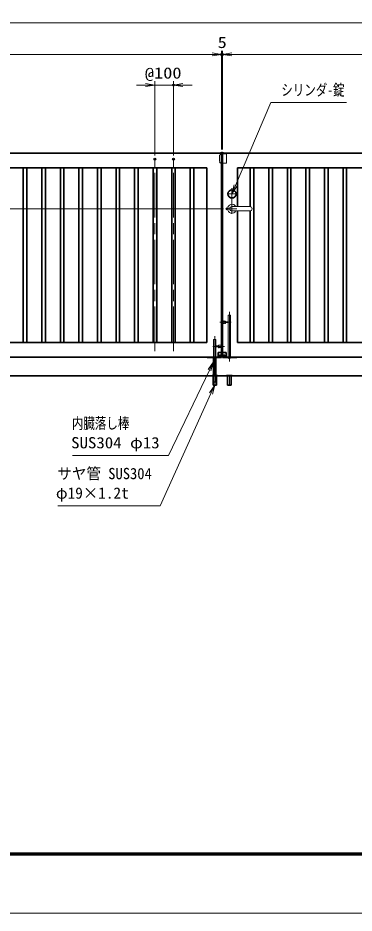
# Model space of a CAD drawing. Units: millimetres at full size. Extents: x -5940 to 5940, y -4200 to 4200.
# Drawn here: x -2631 to -818, y -4200 to 622 of the extents above; entities that cross this region are included whole.
import ezdxf
from ezdxf.enums import TextEntityAlignment as Align

# ---------------------------------------------------------------- set-up
doc = ezdxf.new("R2010")
doc.units = ezdxf.units.MM
doc.header["$LTSCALE"] = 20
doc.header["$PDMODE"] = 32
doc.header["$PDSIZE"] = 10
doc.linetypes.add('DASHED', pattern=[7.5, 6, -1.5])
doc.linetypes.add('USER1', pattern=[18, 12, -1.5, 3, -1.5])
for name, color, linetype, lineweight in [('0-0_D-TTL', 7, 'Continuous', 18), ('0-1_外形線', 7, 'Continuous', 35), ('0-2_軸線', 200, 'USER1', 15), ('0-3_2', 7, 'Continuous', 18), ('0-5_寸法線', 4, 'Continuous', 18), ('0-6_0', 7, 'Continuous', 18), ('0-9_隠れ線', 140, 'DASHED', 18)]:
    doc.layers.add(name, color=color, linetype=linetype, lineweight=lineweight)
doc.layers.add('0-7_Defpoints', color=7, linetype='Continuous')
doc.styles.add('ＭＳ ゴシック', font='')
doc.styles.get('ＭＳ ゴシック').set_extended_font_data('MS Gothic')

# ---------------------------------------------------------------- blocks, each defined once
blk = doc.blocks.new('shgtdhgjhhggf')
at = {"layer": '0-1_外形線'}
for p, q in [((0, 520), (380, 520)), ((0, -40), (0, 0)), ((132, 166.2), (173.8, 166.2)), ((132, 166.2), (132, 153.8)), ((132, 153.8), (173.8, 153.8)), ((186.2, 208), (173.8, 208)), ((173.8, 208), (173.8, 166.2)), ((173.8, 153.8), (173.8, 112)), ((186.2, 112), (173.8, 112)), ((186.2, 208), (186.2, 166.2)), ((186.2, 166.2), (228, 166.2)), ((186.2, 153.8), (186.2, 112)), ((186.2, 153.8), (228, 153.8)), ((228, 166.2), (228, 153.8)), ((380, 520), (380, -40)), ((0, -40), (1504, -40))]:
    blk.add_line(p, q, dxfattribs=at)
blk.add_circle((180, 160), 84, dxfattribs=at)
for centre, radius, start, end in [((1504, 0), 40, 270, 0), ((734, 40), 130, 217.97987, 322.02013)]:
    blk.add_arc(centre, radius, start, end, dxfattribs=at)
at = {"layer": '0-2_軸線'}
for p, q in [((734, 4902.9), (734, -448.4)), ((-296.3, 3780), (934.3, 3780)), ((180, 160), (87.6, 160)), ((180, 160), (180, 252.4)), ((180, 160), (272.4, 160)), ((180, 160), (180, 67.6))]:
    blk.add_line(p, q, dxfattribs=at)
at = {"layer": '0-9_隠れ線'}
for p, q in [((34, 3930), (34, 3630)), ((334, 3630), (334, 3930)), ((604, 4520), (864, 4520)), ((604, 4520), (604, 40)), ((864, 4520), (864, 40)), ((334, 3830), (604, 3830)), ((334, 3730), (604, 3730))]:
    blk.add_line(p, q, dxfattribs=at)
for centre, radius, start, end in [((184, 4290), 390, 247.38014, 292.61986), ((184, 3270), 390, 67.38014, 112.61986), ((734, 40), 130, 180, 217.97987), ((734, 40), 130, 322.02013, 0)]:
    blk.add_arc(centre, radius, start, end, dxfattribs=at)
blk = doc.blocks.new('_Open')
at = {"layer": '0-6_0'}
blk.add_line((-20, 3.333), (0, 0), dxfattribs=at)
blk.add_lwpolyline([(-20, -3.333), (0, 0), (-20, 0)], dxfattribs=at)
blk = doc.blocks.new('sgdhfhgfjhg')
at = {"layer": '0-9_隠れ線'}
for p, q in [((0, 500), (560, 500)), ((0, 500), (0, -500)), ((760, 300), (760, -300)), ((560, -500), (0, -500))]:
    blk.add_line(p, q, dxfattribs=at)
for centre, start, end in [((560, 300), 0, 90), ((560, -300), 270, 0)]:
    blk.add_arc(centre, 200, start, end, dxfattribs=at)
blk = doc.blocks.new('S25')
at = {"layer": '0-5_寸法線'}
for points in [[(-16290459.1, 58510213.8), (-16298611.9, 58510213.8), (-16302401.1, 58501300.6), (-16302792.3, 58500380.3)], [(-16302554.5, 58501365.8), (-16302792.3, 58500380.3), (-16302247.7, 58501235.3)]]:
    blk.add_lwpolyline(points, dxfattribs=at)
at = {"layer": '0-5_寸法線', "color": 254, "style": 'ＭＳ ゴシック', "width": 0.75}
blk.add_text('シリンダ-錠', height=1212, dxfattribs=at).set_placement((-16297476.7, 58510610.6), align=Align.BOTTOM_LEFT)
blk = doc.blocks.new('S29')
at = {"layer": '0-5_寸法線'}
for points in [[(-16319991.5, 58472211.5), (-16309621.1, 58472211.5), (-16305209.3, 58481396.4), (-16304776.3, 58482297.8)], [(-16305059.1, 58481324.2), (-16304776.3, 58482297.8), (-16305359.5, 58481468.5)]]:
    blk.add_lwpolyline(points, dxfattribs=at)
at = {"layer": '0-5_寸法線', "color": 254, "style": 'ＭＳ ゴシック'}
for s, width, p in [('内臓落し棒', 0.75, (-16320058.7, 58474708.4)), ('SUS304 φ13', 1.1, (-16320135.5, 58472608.4))]:
    blk.add_text(s, height=1212, dxfattribs=dict(at, width=width)).set_placement(p, align=Align.BOTTOM_LEFT)
blk = doc.blocks.new('S30')
at = {"layer": '0-5_寸法線'}
for points in [[(-16321571.3, 58466789.7), (-16310528.9, 58466789.7), (-16305058.8, 58478869.3), (-16304646.3, 58479780.3)], [(-16304907, 58478800.6), (-16304646.3, 58479780.3), (-16305210.6, 58478938.1)]]:
    blk.add_lwpolyline(points, dxfattribs=at)
at = {"layer": '0-5_寸法線', "color": 254, "style": 'ＭＳ ゴシック', "width": 0.95}
blk.add_text('サヤ管 SUS304', height=1212, dxfattribs=at).set_placement((-16321630.9, 58469286.6), align=Align.BOTTOM_LEFT)
at = {"layer": '0-5_寸法線', "color": 254, "style": 'ＭＳ ゴシック'}
blk.add_text('φ19×1.2t', height=1212, dxfattribs=at).set_placement((-16321772.9, 58467186.6), align=Align.BOTTOM_LEFT)

msp = doc.modelspace()

# ---------------------------------------------------------------- linework, layer by layer
at = {"layer": '0-0_D-TTL'}
for points in [[(-5940, -4200), (5940, -4200), (5940, 4200), (-5940, 4200)], [(-5558.14, 3889.71), (5558.14, 3889.71), (5558.14, -3888.86), (-5558.14, -3888.86)], [(-5554.61, 3886.18), (5554.61, 3886.18), (5554.61, -3885.32), (-5554.61, -3885.32)], [(-5551.07, 3882.64), (5551.07, 3882.64), (5551.07, -3881.79), (-5551.07, -3881.79)], [(-5547.54, 3879.11), (5547.54, 3879.11), (5547.54, -3878.25), (-5547.54, -3878.25)], [(-5544, 3875.57), (5544, 3875.57), (5544, -3874.71), (-5544, -3874.71)]]:
    msp.add_lwpolyline(points, close=True, dxfattribs=at)
at = {"layer": '0-1_外形線'}
for p, q in [((-1532.86, -106.26), (-4105.36, -106.26)), ((-1532.86, -1208.26), (-1532.86, -106.26)), ((-1527.86, -106.26), (1044.64, -106.26)), ((-1527.86, -1208.26), (-1527.86, -106.26)), ((-1612.86, -186.26), (-3980.36, -186.26)), ((-1612.86, -1126.26), (-1612.86, -186.26)), ((-1447.86, -186.26), (919.64, -186.26)), ((-1447.86, -394.26), (-1447.86, -186.26)), ((-1447.86, -1126.26), (-1447.86, -418.26)), ((-3980.36, -1126.26), (-1612.86, -1126.26)), ((919.64, -1126.26), (-1447.86, -1126.26)), ((-1551.86, -1180.26), (-1551.86, -1208.26)), ((-1532.86, -1180.26), (-1551.86, -1180.26)), ((-1544.26, -1197.95), (-1544.26, -1198.57)), ((-1542.17, -1197.95), (-1544.26, -1197.95)), ((-1542.17, -1198.57), (-1544.26, -1198.57)), ((-1542.17, -1195.86), (-1541.54, -1195.86)), ((-1542.17, -1195.86), (-1542.17, -1197.95)), ((-1542.17, -1198.57), (-1542.17, -1200.66)), ((-1542.17, -1200.66), (-1541.54, -1200.66)), ((-1541.54, -1195.86), (-1541.54, -1197.95)), ((-1539.46, -1197.95), (-1541.54, -1197.95)), ((-1539.46, -1198.57), (-1541.54, -1198.57)), ((-1541.54, -1198.57), (-1541.54, -1200.66)), ((-1539.46, -1197.95), (-1539.46, -1198.57)), ((-4105.36, -1206.26), (-1532.86, -1206.26)), ((-1532.86, -1208.26), (-1608.06, -1208.26)), ((-1576.06, -1206.26), (-1576.06, -1304.76)), ((-1563.06, -1206.26), (-1563.06, -1304.76)), ((1032.14, -1206.26), (-1527.86, -1206.26)), ((-3730.36, -1306.26), (669.64, -1306.26)), ((-1584.56, -1306.26), (-1584.56, -1304.76)), ((-1584.56, -1304.76), (-1554.56, -1304.76)), ((-1554.56, -1306.26), (-1584.56, -1306.26)), ((-1579.06, -1306.26), (-1579.06, -1356.26)), ((-1560.06, -1356.26), (-1560.06, -1306.26)), ((-1554.56, -1304.76), (-1554.56, -1306.26)), ((-1506.16, -1306.26), (-1506.16, -1304.76)), ((-1506.16, -1304.76), (-1476.16, -1304.76)), ((-1476.16, -1306.26), (-1506.16, -1306.26)), ((-1500.66, -1306.26), (-1500.66, -1356.26)), ((-1481.66, -1356.26), (-1481.66, -1306.26)), ((-1476.16, -1304.76), (-1476.16, -1306.26)), ((-1579.06, -1356.26), (-1560.06, -1356.26)), ((-1500.66, -1356.26), (-1481.66, -1356.26))]:
    msp.add_line(p, q, dxfattribs=at)
for points in [[(-2582.73, -1126.26), (-2601.73, -1126.26), (-2601.73, -186.26), (-2582.73, -186.26)], [(-2482.73, -1126.26), (-2501.73, -1126.26), (-2501.73, -186.26), (-2482.73, -186.26)], [(-2382.73, -1126.26), (-2401.73, -1126.26), (-2401.73, -186.26), (-2382.73, -186.26)], [(-2282.73, -1126.26), (-2301.73, -1126.26), (-2301.73, -186.26), (-2282.73, -186.26)], [(-2201.73, -1126.26), (-2182.73, -1126.26), (-2182.73, -186.26), (-2201.73, -186.26)], [(-2101.73, -1126.26), (-2082.73, -1126.26), (-2082.73, -186.26), (-2101.73, -186.26)], [(-2001.73, -1126.26), (-1982.73, -1126.26), (-1982.73, -186.26), (-2001.73, -186.26)], [(-1901.73, -1126.26), (-1882.73, -1126.26), (-1882.73, -186.26), (-1901.73, -186.26)], [(-1801.73, -1126.26), (-1782.73, -1126.26), (-1782.73, -186.26), (-1801.73, -186.26)], [(-1701.73, -1126.26), (-1682.73, -1126.26), (-1682.73, -186.26), (-1701.73, -186.26)], [(-1258.98, -1126.26), (-1277.98, -1126.26), (-1277.98, -186.26), (-1258.98, -186.26)], [(-1158.98, -1126.26), (-1177.98, -1126.26), (-1177.98, -186.26), (-1158.98, -186.26)], [(-1058.98, -1126.26), (-1077.98, -1126.26), (-1077.98, -186.26), (-1058.98, -186.26)], [(-958.98, -1126.26), (-977.98, -1126.26), (-977.98, -186.26), (-958.98, -186.26)], [(-858.98, -1126.26), (-877.98, -1126.26), (-877.98, -186.26), (-858.98, -186.26)]]:
    msp.add_lwpolyline(points, close=True, dxfattribs=at)
msp.add_lwpolyline([(-1377.98, -394.61), (-1377.98, -186.26), (-1358.98, -186.26), (-1358.98, -1126.26), (-1377.98, -1126.26), (-1377.98, -417.91)], dxfattribs=at)
for centre, radius in [((-1476.86, -326.26), 22), ((-1541.86, -1198.26), 4.2)]:
    msp.add_circle(centre, radius, dxfattribs=at)
msp.add_arc((-1608.06, -1206.26), 2, 180, 270, dxfattribs=at)
at = {"layer": '0-2_軸線'}
for p, q in [((-1892.23, -1173.26), (-1892.23, -139.26)), ((-1792.23, -1173.26), (-1792.23, -139.26)), ((-1500.86, -326.26), (-1450.86, -326.26)), ((-1476.86, -434.26), (-1476.86, -295.26)), ((-1502.86, -406.26), (-1450.86, -406.26)), ((-1569.56, -1093.01), (-1569.56, -1354.23)), ((-1518.04, -1147.76), (-1579.57, -1147.76)), ((-1541.86, -1198.26), (-1546.48, -1198.26)), ((-1541.86, -1198.26), (-1541.86, -1193.64)), ((-1541.86, -1198.26), (-1541.86, -1202.88)), ((-1541.86, -1198.26), (-1537.24, -1198.26)), ((-1569.56, -1300.08), (-1569.56, -1360.1)), ((-1491.16, -1300.08), (-1491.16, -1360.1))]:
    msp.add_line(p, q, dxfattribs=at)
at = {"layer": '0-3_2'}
for p, q in [((-1380.86, -394.26), (-1476.86, -394.26)), ((-1476.86, -418.26), (-1380.86, -418.26))]:
    msp.add_line(p, q, dxfattribs=at)
for centre, radius, start, end in [((-1476.86, -406.26), 24, 30, 330), ((-1476.86, -406.26), 12, 90, 270), ((-1380.86, -406.26), 12, 270, 90)]:
    msp.add_arc(centre, radius, start, end, dxfattribs=at)
at = {"layer": '0-5_寸法線'}
for p, q in [((-4105.36, 595), (1044.64, 595)), ((-1532.86, -86.26), (-1532.86, 445)), ((-1532.86, -86.26), (-1532.86, 445)), ((-1527.86, -86.26), (-1527.86, 445)), ((-1527.86, -86.26), (-1527.86, 445)), ((-1532.86, 425), (-4105.36, 425)), ((-1582.86, 425), (-1632.86, 425)), ((-1527.86, 425), (-1532.86, 425)), ((1044.64, 425), (-1527.86, 425)), ((-1477.86, 425), (-1427.86, 425)), ((-1942.23, 260.29), (-1992.23, 260.29)), ((-1892.23, -119.26), (-1892.23, 280.29)), ((-1892.23, 260.29), (-1792.23, 260.29)), ((-1792.23, -119.26), (-1792.23, 280.29)), ((-1742.23, 260.29), (-1692.23, 260.29)), ((-1522.86, -406.26), (-4775.71, -406.26))]:
    msp.add_line(p, q, dxfattribs=at)
at = {"layer": '0-7_Defpoints'}
for p in [(-1532.86, 425), (-1527.86, 425), (-1792.23, 260.29), (-1892.23, -139.26), (-1792.23, -139.26), (-1532.86, -106.26), (-1527.86, -106.26), (-1502.86, -406.26)]:
    msp.add_point(p, dxfattribs=at)
at = {"layer": '0-9_隠れ線'}
for p, q in [((-1563.06, -1110.76), (-1576.06, -1110.76)), ((-1576.06, -1110.76), (-1576.06, -1206.26)), ((-1563.06, -1110.76), (-1563.06, -1206.26)), ((-1549.56, -1145.26), (-1563.06, -1145.26)), ((-1549.56, -1150.26), (-1563.06, -1150.26)), ((-1549.56, -1155.26), (-1549.56, -1140.26)), ((-1534.56, -1140.26), (-1534.56, -1155.26)), ((-1577.86, -1306.26), (-1577.86, -1304.76)), ((-1577.86, -1306.26), (-1577.86, -1356.26)), ((-1576.06, -1304.76), (-1576.06, -1334.76)), ((-1563.06, -1304.76), (-1563.06, -1334.76)), ((-1561.26, -1306.26), (-1561.26, -1304.76)), ((-1561.26, -1306.26), (-1561.26, -1356.26)), ((-1499.46, -1306.26), (-1499.46, -1304.76)), ((-1499.46, -1306.26), (-1499.46, -1356.26)), ((-1482.86, -1306.26), (-1482.86, -1304.76)), ((-1482.86, -1306.26), (-1482.86, -1356.26))]:
    msp.add_line(p, q, dxfattribs=at)
for centre, radius, start, end in [((-1542.06, -1122.26), 19.5, 247.38014, 292.61986), ((-1542.06, -1173.26), 19.5, 67.38014, 112.61986), ((-1569.56, -1334.76), 6.5, 180, 0)]:
    msp.add_arc(centre, radius, start, end, dxfattribs=at)

# ---------------------------------------------------------------- block references
at = {"layer": '0-1_外形線', "yscale": 0.05}
for name, p, xscale in [('sgdhfhgfjhg', (-1505.86, -136.26), -0.05), ('shgtdhgjhhggf', (-1527.86, -1206.26), 0.05)]:
    msp.add_blockref(name, p, dxfattribs=dict(at, xscale=xscale))
at = {"layer": '0-5_寸法線'}
for name, p, xscale, yscale in [('_Open', (-1532.86, 425), 2.5, 2.5), ('_Open', (-1532.86, 425), 2.5, 2.5), ('_Open', (-1892.23, 260.29), 2.5, 2.5), ('S25', (813662.76, -2925345.27), 0.05, 0.05), ('S29', (813662.76, -2925345.27), 0.05, 0.05), ('S30', (813662.76, -2925345.27), 0.05, 0.05)]:
    msp.add_blockref(name, p, dxfattribs=dict(at, xscale=xscale, yscale=yscale))
at = {"layer": '0-5_寸法線', "xscale": 2.5, "yscale": 2.5, "rotation": 180}
for p in [(-1527.86, 425), (-1527.86, 425), (-1792.23, 260.29)]:
    msp.add_blockref('_Open', p, dxfattribs=at)

# ---------------------------------------------------------------- texts
at = {"layer": '0-5_寸法線', "color": 254, "style": 'ＭＳ ゴシック', "width": 1.2}
for s, p in [('5', (-1554.36, 441.34)), ('@100', (-1946.63, 276.63))]:
    msp.add_text(s, height=60.56, dxfattribs=at).set_placement(p, align=Align.BOTTOM_LEFT)

doc.saveas('drawing.dxf')
